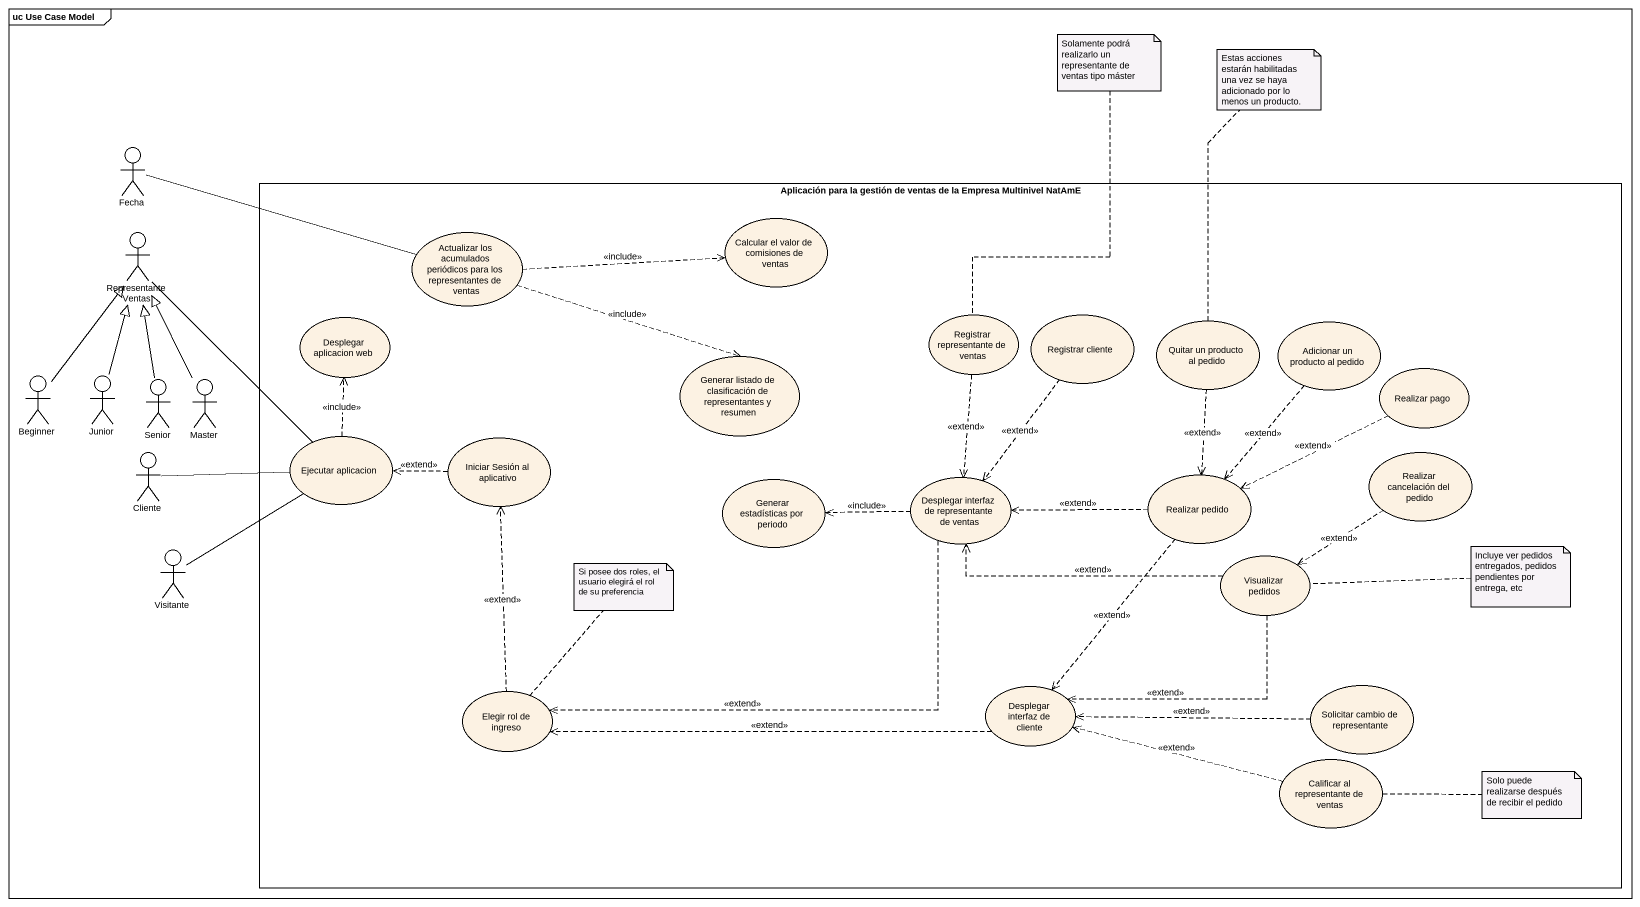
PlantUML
@startuml
mainframe uc Use Case Model
actor Fecha
rectangle "Aplicación para la gestión de ventas de la Empresa Multinivel NatAmE" as Aplicación_para_la_gestión {
  usecase "Actualizar los acumulados periódicos para los representantes de ventas" as Actualizar_los_acumulados
  usecase "Calcular el valor de comisiones de ventas" as Calcular_el_valor_de
  usecase "Desplegar aplicacion web" as Desplegar_aplicacion_web
  usecase "Registrar representante de ventas" as Registrar_representante_de
  usecase "Registrar cliente" as Registrar_cliente
  usecase "Quitar un producto al pedido" as Quitar_un_producto_al_pedido
  usecase "Adicionar un producto al pedido" as Adicionar_un_producto_al
  usecase "Generar listado de clasificación de representantes y resumen" as Generar_listado_de
  usecase "Realizar pago" as Realizar_pago
  usecase "Ejecutar aplicacion" as Ejecutar_aplicacion
  usecase "Iniciar Sesión al aplicativo" as Iniciar_Sesión_al_aplicativo
  usecase "Generar estadísticas por periodo" as Generar_estadísticas_por
  usecase "Desplegar interfaz de representante de ventas" as Desplegar_interfaz_de
  usecase "Realizar pedido" as Realizar_pedido
  usecase "Realizar cancelación del pedido" as Realizar_cancelación_del
  usecase "Visualizar pedidos" as Visualizar_pedidos
  usecase "Elegir rol de ingreso" as Elegir_rol_de_ingreso
  usecase "Desplegar interfaz de cliente" as Desplegar_interfaz_de_2
  usecase "Solicitar cambio de representante" as Solicitar_cambio_de
  usecase "Calificar al representante de ventas" as Calificar_al_representante
}
actor RepresentanteVentas
actor Beginner
actor Junior
actor Senior
actor Master
actor Cliente
actor Visitante
Fecha -right- Actualizar_los_acumulados
RepresentanteVentas -- Ejecutar_aplicacion
Actualizar_los_acumulados .right.> Calcular_el_valor_de : <<include>>
Actualizar_los_acumulados .right.> Generar_listado_de : <<include>>
Registrar_representante_de ..> Desplegar_interfaz_de : <<extend>>
Registrar_cliente ..> Desplegar_interfaz_de : <<extend>>
Quitar_un_producto_al_pedido ..> Realizar_pedido : <<extend>>
Adicionar_un_producto_al ..> Realizar_pedido : <<extend>>
Beginner -up-|> RepresentanteVentas
Junior -up-|> RepresentanteVentas
Senior -up-|> RepresentanteVentas
Master -up-|> RepresentanteVentas
Realizar_pago .left.> Realizar_pedido : <<extend>>
Ejecutar_aplicacion .up.> Desplegar_aplicacion_web : <<include>>
Iniciar_Sesión_al_aplicativo .left.> Ejecutar_aplicacion : <<extend>>
Cliente -right- Ejecutar_aplicacion
Desplegar_interfaz_de .left.> Generar_estadísticas_por : <<include>>
Desplegar_interfaz_de .left.> Elegir_rol_de_ingreso : <<extend>>
Realizar_pedido .left.> Desplegar_interfaz_de : <<extend>>
Realizar_pedido ..> Desplegar_interfaz_de_2 : <<extend>>
Realizar_cancelación_del ..> Visualizar_pedidos : <<extend>>
Visitante -up- Ejecutar_aplicacion
Visualizar_pedidos .left.> Desplegar_interfaz_de : <<extend>>
Visualizar_pedidos .left.> Desplegar_interfaz_de_2 : <<extend>>
Elegir_rol_de_ingreso .up.> Iniciar_Sesión_al_aplicativo : <<extend>>
Desplegar_interfaz_de_2 .left.> Elegir_rol_de_ingreso : <<extend>>
Solicitar_cambio_de .left.> Desplegar_interfaz_de_2 : <<extend>>
Calificar_al_representante .left.> Desplegar_interfaz_de_2 : <<extend>>
note top of Registrar_representante_de : Solamente podrá realizarlo un representante de ventas tipo máster
note top of Quitar_un_producto_al_pedido : Estas acciones estarán habilitadas una vez se haya adicionado por lo menos un producto.
note right of Visualizar_pedidos : Incluye ver pedidos entregados, pedidos pendientes por entrega, etc
note top of Elegir_rol_de_ingreso : Si posee dos roles, el usuario elegirá el rol de su preferencia
note right of Calificar_al_representante : Solo puede realizarse después de recibir el pedido
@enduml
